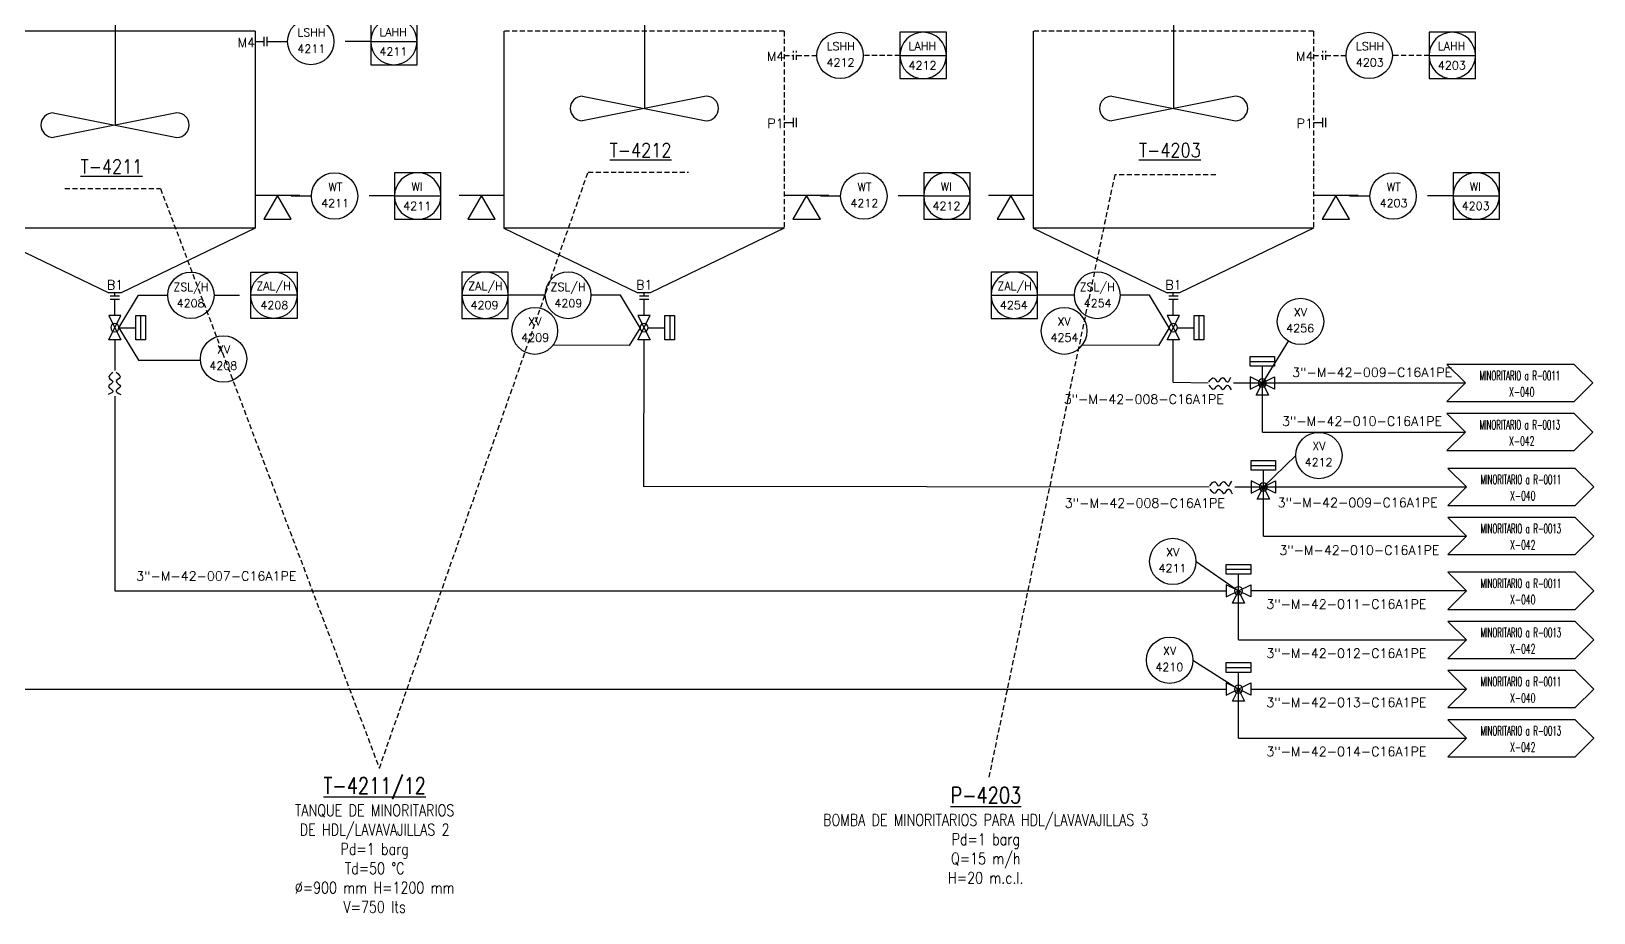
# Model space of a CAD drawing. Header units: millimetres. Extents: x 8 to 428, y 11 to 308.
# Drawn here: x 161.8 to 315.4, y 124.6 to 211.2 of the extents above; entities that cross this region are included whole.
import ezdxf
from ezdxf.enums import TextEntityAlignment as Align

# ---------------------------------------------------------------- set-up
doc = ezdxf.new("R2010")
doc.units = ezdxf.units.MM
doc.linetypes.add('TRAZOS', pattern=[0.75, 0.5, -0.25])
for name, color, linetype in [('CAJETIN', 1, 'Continuous'), ('CONEXION INTRUMENTOS', 1, 'Continuous'), ('EQUIPOS', 5, 'Continuous'), ('EQUIPOS 02', 1, 'Continuous'), ('INSTRUMENTOS', 1, 'Continuous'), ('TEX', 7, 'Continuous'), ('TEXTO-VALVULAS Y ACCESORIOS', 7, 'Continuous'), ('TUBERIA', 5, 'Continuous'), ('VALVULAS Y ACCESORIOS', 1, 'Continuous')]:
    doc.layers.add(name, color=color, linetype=linetype)
doc.styles.add('PY', font='ROMANS.shx')
doc.styles.add('PY1', font='ROMANS.shx', dxfattribs={"width": 0.8})
doc.linetypes.add('SEÑAL_MECANICA2', pattern='A,4.411183,["o",PY,S=4.130212,R=360,X=0,Y=-1.374288],0.588817,-0.374158,["o",PY,S=2,R=360,X=0,Y=-0.688262],-2.183682', length=7.55784)

# ---------------------------------------------------------------- blocks, each defined once
blk = doc.blocks.new('SEÑAL CIR')
at = {"color": 1}
blk.add_circle((0, 5.7), 5.7, dxfattribs=at)
at = {"layer": 'INSTRUMENTOS', "linetype": 'Continuous', "style": 'PY', "flags": 4}
for p in [(0.18, 6.94), (0.13, 2.95)]:
    blk.add_attdef('---', text='', height=2, dxfattribs=at).set_placement(p, align=Align.CENTER)
blk = doc.blocks.new('SEÑAL CIRCU MARCO')
at = {"color": 1, "linetype": 'Continuous', "ltscale": 0.5}
blk.add_line((5.7, 5.7), (-5.7, 5.7), dxfattribs=at)
at = {"color": 1, "flags": 128}
blk.add_lwpolyline([(5.7, 0), (-5.7, 0), (-5.7, 11.4), (5.7, 11.4)], close=True, dxfattribs=at)
at = {"color": 1}
blk.add_circle((0, 5.7), 5.7, dxfattribs=at)
at = {"style": 'PY'}
for tag, p in [('XXX', (0.18, 7.98)), ('YYY', (0.13, 3.24))]:
    blk.add_attdef(tag, text='', height=2, dxfattribs=at).set_placement(p, align=Align.MIDDLE)
blk = doc.blocks.new('VALV GLOB-V')
at = {"layer": 'INSTRUMENTOS', "color": 1, "flags": 128}
blk.add_lwpolyline([(5.7, -1.43), (5.7, 1.43), (0, -1.43), (0, 1.43)], close=True, dxfattribs=at)
at = {"layer": 'INSTRUMENTOS', "color": 1}
blk.add_circle((2.85, 0), 0.95, dxfattribs=at)
at = {"layer": 'INSTRUMENTOS', "color": 7, "linetype": 'SEÑAL_MECANICA2', "style": 'PY'}
blk.add_attdef('REF.', text='', height=2, dxfattribs=at).set_placement((3, -3.37), align=Align.MIDDLE)
blk = doc.blocks.new('BANDERA DE FLUJO')
at = {"layer": 'TEX', "color": 1, "ltscale": 0.1, "flags": 128}
blk.add_lwpolyline([(-4, 4), (-31.46, 4), (-27.46, 0), (-31.46, -4), (-4, -4), (0, 0)], close=True, dxfattribs=at)
at = {"layer": 'TEX', "style": 'PY1', "width": 0.8}
for tag, p in [('ETIQUETA-LINEA-1', (-15.73, 0.61)), ('ETIQUETA-LINEA-2', (-15.73, -2.91))]:
    blk.add_attdef(tag, text='', height=2, dxfattribs=at).set_placement(p, align=Align.CENTER)

msp = doc.modelspace()

# ---------------------------------------------------------------- linework, layer by layer
at = {"color": 1, "linetype": 'TRAZOS'}
for p, q in [((235.82, 211.23), (208.27, 211.23)), ((235.82, 211.23), (235.82, 191.87)), ((287.84, 211.23), (260.29, 211.23)), ((287.84, 211.23), (287.84, 191.87)), ((236.72, 208.41), (236.72, 209.32)), ((237.03, 208.41), (237.03, 209.32)), ((288.74, 208.41), (288.74, 209.32)), ((289.04, 208.41), (289.04, 209.32)), ((235.82, 208.86), (236.72, 208.86)), ((237.03, 208.86), (239.02, 208.86)), ((247.19, 208.86), (243.58, 208.86)), ((287.84, 208.86), (288.74, 208.86)), ((289.04, 208.86), (291.04, 208.86)), ((299.2, 208.86), (295.59, 208.86))]:
    msp.add_line(p, q, dxfattribs=at)
at = {"color": 1}
for p, q in [((185.01, 210.22), (187, 210.22)), ((187.35, 195.04), (189.35, 195.04)), ((239.37, 195.04), (241.36, 195.04)), ((291.39, 195.04), (293.38, 195.04)), ((172.54, 183.29), (172.54, 180.89)), ((170.02, 180.9), (170.02, 177.89)), ((285.36, 180.77), (282.81, 176.66)), ((274.04, 176.73), (277.49, 176.66)), ((170.02, 175.36), (170.02, 156.23)), ((286.09, 169.53), (282.91, 166.44)), ((222.02, 166.51), (277.59, 166.44)), ((276.29, 159.12), (280.47, 156.23)), ((275.98, 149.41), (280.47, 146.57))]:
    msp.add_line(p, q, dxfattribs=at)
at = {"linetype": 'TRAZOS'}
for p, q in [((196.02, 138.8), (216.54, 197.39)), ((216.54, 197.39), (226.42, 197.39)), ((268.3, 197.12), (255.92, 137.88)), ((278.24, 197.12), (268.3, 197.12)), ((165.11, 195.76), (174.51, 195.76)), ((174.51, 195.76), (196.02, 138.8))]:
    msp.add_line(p, q, dxfattribs=at)
for p, q in [((188.19, 195.1), (183.8, 195.1)), ((208.27, 195.1), (203.87, 195.1)), ((240.21, 195.1), (235.82, 195.1)), ((260.29, 195.1), (255.89, 195.1)), ((292.23, 195.1), (287.84, 195.1))]:
    msp.add_line(p, q)
at = {"color": 2}
for p, q in [((170.42, 182.09), (172.36, 185.28)), ((172.36, 185.28), (175.22, 185.28)), ((172.54, 183.29), (172.54, 180.89)), ((170.42, 182.09), (172.07, 182.09)), ((170.42, 182.09), (172.36, 178.9)), ((172.36, 178.9), (178.44, 178.9))]:
    msp.add_line(p, q, dxfattribs=at)
for points in [[(187.35, 192.76), (186, 195.1), (184.65, 192.76)], [(207.42, 192.76), (206.07, 195.1), (204.72, 192.76)], [(239.37, 192.76), (238.02, 195.1), (236.67, 192.76)], [(259.44, 192.76), (258.09, 195.1), (256.74, 192.76)], [(291.39, 192.76), (290.03, 195.1), (288.69, 192.76)]]:
    msp.add_lwpolyline(points, close=True)
at = {"color": 1}
msp.add_lwpolyline([(172.07, 183.29), (173.02, 183.29), (173.02, 180.89), (172.07, 180.89)], close=True, dxfattribs=at)
at = {"color": 2}
msp.add_lwpolyline([(172.07, 183.29), (173.02, 183.29), (173.02, 180.89), (172.07, 180.89)], close=True, dxfattribs=at)
for points in [[(169.83, 177.69), (169.45, 177.17), (169.83, 176.79), (169.4, 176.32), (169.83, 175.9), (169.36, 175.52)], [(170.15, 177.71), (170.52, 177.19), (170.15, 176.81), (170.57, 176.34), (170.15, 175.92), (170.62, 175.54)], [(277.54, 176.76), (278.06, 177.14), (278.44, 176.76), (278.91, 177.19), (279.34, 176.76), (279.72, 177.23)], [(277.56, 176.44), (278.08, 176.07), (278.46, 176.44), (278.93, 176.02), (279.36, 176.44), (279.74, 175.97)], [(277.64, 166.55), (278.16, 166.93), (278.54, 166.55), (279.01, 166.98), (279.44, 166.55), (279.81, 167.02)], [(277.66, 166.23), (278.18, 165.85), (278.56, 166.23), (279.03, 165.81), (279.46, 166.23), (279.83, 165.76)]]:
    msp.add_spline(points, degree=3, dxfattribs=at)
at = {"layer": 'CAJETIN', "color": 1, "linetype": 'TRAZOS', "ltscale": 5}
for p, q in [((195.17, 210.22), (191.56, 210.22)), ((197.51, 195.04), (193.9, 195.04)), ((249.53, 195.04), (245.92, 195.04)), ((301.55, 195.04), (297.94, 195.04))]:
    msp.add_line(p, q, dxfattribs=at)
at = {"layer": 'CAJETIN', "color": 2, "linetype": 'TRAZOS', "ltscale": 5}
msp.add_line((179.78, 185.28), (183.37, 185.28), dxfattribs=at)
at = {"layer": 'CONEXION INTRUMENTOS', "linetype": 'Continuous'}
for p, q in [((170.02, 183.3), (170.02, 184.91)), ((212.29, 185.29), (208.69, 185.29)), ((219.71, 185.29), (216.84, 185.29)), ((221.64, 182.09), (219.71, 185.29)), ((222.04, 183.3), (222.04, 184.91)), ((264.31, 185.29), (260.71, 185.29)), ((271.72, 185.29), (268.86, 185.29)), ((273.66, 182.09), (271.72, 185.29)), ((274.06, 183.3), (274.06, 184.91)), ((224.56, 183.29), (224.56, 180.89)), ((224.56, 183.29), (224.56, 180.89)), ((276.58, 183.29), (276.58, 180.89)), ((276.58, 183.29), (276.58, 180.89)), ((221.64, 182.09), (220.58, 180.35)), ((222.44, 182.09), (224.08, 182.09)), ((273.66, 182.09), (272.6, 180.35)), ((274.46, 182.09), (276.1, 182.09)), ((220.58, 180.35), (213.09, 180.37)), ((222.02, 166.44), (222.04, 180.9)), ((272.6, 180.35), (265.11, 180.37)), ((274.06, 176.73), (274.06, 180.9)), ((281.61, 178.77), (284.01, 178.77)), ((281.61, 178.77), (284.01, 178.77)), ((282.81, 176.66), (282.81, 178.3)), ((279.99, 176.66), (302.78, 176.66)), ((282.81, 171.83), (282.81, 176.66)), ((282.81, 171.83), (302.78, 171.83)), ((281.71, 168.56), (284.11, 168.56)), ((281.71, 168.56), (284.11, 168.56)), ((282.91, 166.44), (282.91, 168.09)), ((280.09, 166.44), (302.87, 166.44)), ((282.91, 161.61), (282.91, 166.44)), ((282.91, 161.61), (302.87, 161.61)), ((279.27, 158.35), (281.67, 158.35)), ((279.27, 158.35), (281.67, 158.35)), ((280.47, 156.23), (280.47, 157.88)), ((170.02, 156.23), (279.27, 156.23)), ((170.02, 156.23), (279.27, 156.23)), ((280.47, 151.4), (280.47, 156.23)), ((280.47, 151.4), (280.47, 156.23)), ((280.47, 151.4), (302.87, 151.4)), ((280.47, 151.4), (302.87, 151.4)), ((279.27, 148.69), (281.67, 148.69)), ((279.27, 148.69), (281.67, 148.69)), ((280.47, 146.57), (280.47, 148.21)), ((120.3, 146.57), (279.27, 146.57)), ((280.47, 141.74), (280.47, 146.57)), ((280.47, 141.74), (302.87, 141.74))]:
    msp.add_line(p, q, dxfattribs=at)
for points in [[(224.08, 183.29), (225.04, 183.29), (225.04, 180.89), (224.08, 180.89)], [(224.08, 183.29), (225.04, 183.29), (225.04, 180.89), (224.08, 180.89)], [(276.1, 183.29), (277.05, 183.29), (277.05, 180.89), (276.1, 180.89)], [(276.1, 183.29), (277.05, 183.29), (277.05, 180.89), (276.1, 180.89)], [(281.61, 178.3), (281.61, 179.25), (284.01, 179.25), (284.01, 178.3)], [(281.61, 178.3), (281.61, 179.25), (284.01, 179.25), (284.01, 178.3)], [(281.71, 168.09), (281.71, 169.04), (284.11, 169.04), (284.11, 168.09)], [(281.71, 168.09), (281.71, 169.04), (284.11, 169.04), (284.11, 168.09)], [(279.27, 157.88), (279.27, 158.83), (281.67, 158.83), (281.67, 157.88)], [(279.27, 157.88), (279.27, 158.83), (281.67, 158.83), (281.67, 157.88)], [(279.27, 148.21), (279.27, 149.17), (281.67, 149.17), (281.67, 148.21)], [(279.27, 148.21), (279.27, 149.17), (281.67, 149.17), (281.67, 148.21)]]:
    msp.add_lwpolyline(points, close=True, dxfattribs=at)
for points in [[(302.87, 156.23), (281.67, 156.23)], [(281.67, 146.57), (302.87, 146.57)]]:
    msp.add_lwpolyline(points, dxfattribs=at)
at = {"layer": 'EQUIPOS'}
for p, q in [((183.8, 211.23), (156.25, 211.23)), ((183.8, 211.23), (183.8, 191.87)), ((208.27, 211.23), (208.27, 191.87)), ((260.29, 211.23), (260.29, 191.87)), ((183.8, 191.87), (156.25, 191.87)), ((156.25, 191.87), (169.42, 185.52)), ((183.8, 191.87), (170.63, 185.52)), ((235.82, 191.87), (208.27, 191.87)), ((208.27, 191.87), (221.44, 185.52)), ((235.82, 191.87), (222.64, 185.52)), ((287.84, 191.87), (260.29, 191.87)), ((260.29, 191.87), (273.46, 185.52)), ((287.84, 191.87), (274.66, 185.52)), ((170.63, 185.52), (169.42, 185.52)), ((222.64, 185.52), (221.44, 185.52)), ((274.66, 185.52), (273.46, 185.52))]:
    msp.add_line(p, q, dxfattribs=at)
at = {"layer": 'EQUIPOS 02'}
for p, q in [((170.02, 185.21), (170.02, 185.52)), ((222.04, 185.21), (222.04, 185.52)), ((274.06, 185.21), (274.06, 185.52))]:
    msp.add_line(p, q, dxfattribs=at)
at = {"layer": 'INSTRUMENTOS', "color": 1}
for points in [[(283.41, 175.46), (282.21, 175.46), (282.81, 176.66), (282.81, 176.66)], [(283.51, 165.25), (282.31, 165.25), (282.91, 166.44), (282.91, 166.44)], [(281.07, 155.03), (279.87, 155.03), (280.47, 156.23), (280.47, 156.23)], [(281.07, 145.37), (279.87, 145.37), (280.47, 146.57), (280.47, 146.57)]]:
    msp.add_lwpolyline(points, close=True, dxfattribs=at)
at = {"layer": 'TUBERIA', "color": 1, "linetype": 'Continuous', "ltscale": 5}
for p, q in [((222.07, 223.11), (222.07, 203.65)), ((274.09, 223.11), (274.09, 203.65)), ((170.05, 221.47), (170.05, 202.01)), ((228.15, 204.86), (216, 202.43)), ((216, 204.86), (228.15, 202.43)), ((280.16, 204.86), (268.02, 202.43)), ((268.02, 204.86), (280.16, 202.43)), ((176.12, 203.22), (163.97, 200.8)), ((163.97, 203.22), (176.12, 200.8))]:
    msp.add_line(p, q, dxfattribs=at)
at = {"layer": 'TUBERIA', "linetype": 'Continuous'}
for p, q in [((183.8, 210.22), (184.7, 210.22)), ((235.82, 202.27), (236.72, 202.27)), ((287.84, 202.27), (288.74, 202.27))]:
    msp.add_line(p, q, dxfattribs=at)
at = {"layer": 'TUBERIA', "color": 1, "linetype": 'Continuous', "ltscale": 5}
for centre, start, end in [((216, 203.65), 90, 270), ((228.15, 203.65), 270, 90), ((268.02, 203.65), 90, 270), ((280.16, 203.65), 270, 90), ((163.97, 202.01), 90, 270), ((176.12, 202.01), 270, 90)]:
    msp.add_arc(centre, 1.21, start, end, dxfattribs=at)
at = {"layer": 'VALVULAS Y ACCESORIOS', "ltscale": 0.1}
for p, q in [((184.7, 209.77), (184.7, 210.68)), ((185.01, 209.77), (185.01, 210.68)), ((236.72, 201.81), (236.72, 202.72)), ((237.03, 201.81), (237.03, 202.72)), ((288.74, 201.81), (288.74, 202.72)), ((289.04, 201.81), (289.04, 202.72)), ((169.57, 185.21), (170.48, 185.21)), ((169.57, 184.91), (170.48, 184.91)), ((221.59, 185.21), (222.5, 185.21)), ((221.59, 184.91), (222.5, 184.91)), ((273.61, 185.21), (274.52, 185.21)), ((273.61, 184.91), (274.52, 184.91))]:
    msp.add_line(p, q, dxfattribs=at)

# ---------------------------------------------------------------- block references
at = {"linetype": 'Continuous'}
ref = msp.add_blockref('SEÑAL CIR', (189.28, 207.94), dxfattribs=dict(at, xscale=0.3995624143587903, yscale=0.3995624143587903, zscale=0.3995624143587903))
ref.add_attrib('---', 'LSHH', dxfattribs={"layer": 'INSTRUMENTOS', "color": 7, "linetype": 'Continuous', "height": 0.799, "style": 'PY'}).set_placement((189.35, 210.72), align=Align.CENTER)
ref.add_attrib('---', '4211', dxfattribs={"layer": 'INSTRUMENTOS', "color": 7, "linetype": 'Continuous', "height": 0.799, "style": 'PY'}).set_placement((189.33, 209.12), align=Align.CENTER)
ref = msp.add_blockref('SEÑAL CIRCU MARCO', (197.45, 207.94), dxfattribs=dict(xscale=-0.3998760207850688, yscale=0.3998760207849651, zscale=0.3998760207850284))
ref.add_attrib('XXX', 'LAHH', dxfattribs={"height": 0.8, "style": 'PY'}).set_placement((197.37, 211.14), align=Align.MIDDLE)
ref.add_attrib('YYY', '4211', dxfattribs={"height": 0.8, "style": 'PY'}).set_placement((197.4, 209.24), align=Align.MIDDLE)
at = {"color": 1, "linetype": 'TRAZOS'}
ref = msp.add_blockref('SEÑAL CIR', (241.3, 206.58), dxfattribs=dict(at, xscale=0.3995624143587903, yscale=0.3995624143587903, zscale=0.3995624143587903))
ref.add_attrib('---', 'LSHH', dxfattribs={"layer": 'INSTRUMENTOS', "color": 7, "linetype": 'Continuous', "height": 0.799, "style": 'PY'}).set_placement((241.37, 209.36), align=Align.CENTER)
ref.add_attrib('---', '4212', dxfattribs={"layer": 'INSTRUMENTOS', "color": 7, "linetype": 'Continuous', "height": 0.799, "style": 'PY'}).set_placement((241.35, 207.76), align=Align.CENTER)
ref = msp.add_blockref('SEÑAL CIRCU MARCO', (249.47, 206.58), dxfattribs=dict(at, xscale=-0.3998760207850688, yscale=0.3998760207849651, zscale=0.3998760207850284))
ref.add_attrib('XXX', 'LAHH', dxfattribs={"height": 0.8, "style": 'PY'}).set_placement((249.39, 209.78), align=Align.MIDDLE)
ref.add_attrib('YYY', '4212', dxfattribs={"height": 0.8, "style": 'PY'}).set_placement((249.41, 207.88), align=Align.MIDDLE)
ref = msp.add_blockref('SEÑAL CIR', (293.32, 206.58), dxfattribs=dict(at, xscale=0.3995624143587903, yscale=0.3995624143587903, zscale=0.3995624143587903))
ref.add_attrib('---', 'LSHH', dxfattribs={"layer": 'INSTRUMENTOS', "color": 7, "linetype": 'Continuous', "height": 0.799, "style": 'PY'}).set_placement((293.39, 209.36), align=Align.CENTER)
ref.add_attrib('---', '4203', dxfattribs={"layer": 'INSTRUMENTOS', "color": 7, "linetype": 'Continuous', "height": 0.799, "style": 'PY'}).set_placement((293.37, 207.76), align=Align.CENTER)
ref = msp.add_blockref('SEÑAL CIRCU MARCO', (301.48, 206.58), dxfattribs=dict(at, xscale=-0.3998760207850688, yscale=0.3998760207849651, zscale=0.3998760207850284))
ref.add_attrib('XXX', 'LAHH', dxfattribs={"height": 0.8, "style": 'PY'}).set_placement((301.41, 209.78), align=Align.MIDDLE)
ref.add_attrib('YYY', '4203', dxfattribs={"height": 0.8, "style": 'PY'}).set_placement((301.43, 207.88), align=Align.MIDDLE)
at = {"linetype": 'Continuous'}
ref = msp.add_blockref('SEÑAL CIR', (191.62, 192.76), dxfattribs=dict(at, xscale=0.3995624143587903, yscale=0.3995624143587903, zscale=0.3995624143587903))
ref.add_attrib('---', 'WT', dxfattribs={"layer": 'INSTRUMENTOS', "color": 7, "linetype": 'Continuous', "height": 0.799, "style": 'PY'}).set_placement((191.7, 195.53), align=Align.CENTER)
ref.add_attrib('---', '4211', dxfattribs={"layer": 'INSTRUMENTOS', "color": 7, "linetype": 'Continuous', "height": 0.799, "style": 'PY'}).set_placement((191.67, 193.94), align=Align.CENTER)
ref = msp.add_blockref('SEÑAL CIRCU MARCO', (199.79, 192.76), dxfattribs=dict(xscale=-0.3998760207850688, yscale=0.3998760207849651, zscale=0.3998760207850284))
ref.add_attrib('XXX', 'WI', dxfattribs={"height": 0.8, "style": 'PY'}).set_placement((199.72, 195.95), align=Align.MIDDLE)
ref.add_attrib('YYY', '4211', dxfattribs={"height": 0.8, "style": 'PY'}).set_placement((199.74, 194.06), align=Align.MIDDLE)
ref = msp.add_blockref('SEÑAL CIR', (243.64, 192.76), dxfattribs=dict(at, xscale=0.3995624143587903, yscale=0.3995624143587903, zscale=0.3995624143587903))
ref.add_attrib('---', 'WT', dxfattribs={"layer": 'INSTRUMENTOS', "color": 7, "linetype": 'Continuous', "height": 0.799, "style": 'PY'}).set_placement((243.71, 195.53), align=Align.CENTER)
ref.add_attrib('---', '4212', dxfattribs={"layer": 'INSTRUMENTOS', "color": 7, "linetype": 'Continuous', "height": 0.799, "style": 'PY'}).set_placement((243.69, 193.94), align=Align.CENTER)
ref = msp.add_blockref('SEÑAL CIRCU MARCO', (251.81, 192.76), dxfattribs=dict(xscale=-0.3998760207850688, yscale=0.3998760207849651, zscale=0.3998760207850284))
ref.add_attrib('XXX', 'WI', dxfattribs={"height": 0.8, "style": 'PY'}).set_placement((251.74, 195.95), align=Align.MIDDLE)
ref.add_attrib('YYY', '4212', dxfattribs={"height": 0.8, "style": 'PY'}).set_placement((251.76, 194.06), align=Align.MIDDLE)
ref = msp.add_blockref('SEÑAL CIR', (295.66, 192.76), dxfattribs=dict(at, xscale=0.3995624143587903, yscale=0.3995624143587903, zscale=0.3995624143587903))
ref.add_attrib('---', 'WT', dxfattribs={"layer": 'INSTRUMENTOS', "color": 7, "linetype": 'Continuous', "height": 0.799, "style": 'PY'}).set_placement((295.73, 195.53), align=Align.CENTER)
ref.add_attrib('---', '4203', dxfattribs={"layer": 'INSTRUMENTOS', "color": 7, "linetype": 'Continuous', "height": 0.799, "style": 'PY'}).set_placement((295.71, 193.94), align=Align.CENTER)
ref = msp.add_blockref('SEÑAL CIRCU MARCO', (303.83, 192.76), dxfattribs=dict(xscale=-0.3998760207850688, yscale=0.3998760207849651, zscale=0.3998760207850284))
ref.add_attrib('XXX', 'WI', dxfattribs={"height": 0.8, "style": 'PY'}).set_placement((303.75, 195.95), align=Align.MIDDLE)
ref.add_attrib('YYY', '4203', dxfattribs={"height": 0.8, "style": 'PY'}).set_placement((303.78, 194.06), align=Align.MIDDLE)
ref = msp.add_blockref('SEÑAL CIR', (177.5, 183), dxfattribs=dict(at, xscale=0.3995624143588938, yscale=0.3995624143588938, zscale=0.3995624143588938))
ref.add_attrib('---', 'ZSL/H', dxfattribs={"layer": 'INSTRUMENTOS', "color": 2, "linetype": 'Continuous', "height": 0.799, "style": 'PY'}).set_placement((177.5, 185.7), align=Align.CENTER)
ref.add_attrib('---', '4208', dxfattribs={"layer": 'INSTRUMENTOS', "color": 2, "linetype": 'Continuous', "height": 0.799, "style": 'PY'}).set_placement((177.47, 184.1), align=Align.CENTER)
ref = msp.add_blockref('SEÑAL CIRCU MARCO', (185.65, 183.01), dxfattribs=dict(xscale=0.3995624143588938, yscale=0.3995624143588938, zscale=0.3995624143588938))
ref.add_attrib('XXX', 'ZAL/H', dxfattribs={"color": 2, "height": 0.799, "style": 'PY'}).set_placement((185.62, 186.14), align=Align.MIDDLE)
ref.add_attrib('YYY', '4208', dxfattribs={"color": 2, "height": 0.799, "style": 'PY'}).set_placement((185.7, 184.3), align=Align.MIDDLE)
ref = msp.add_blockref('SEÑAL CIR', (286.56, 180.43), dxfattribs=dict(at, xscale=0.3995624143588938, yscale=0.3995624143588938, zscale=0.3995624143588938))
ref.add_attrib('---', 'XV', dxfattribs={"layer": 'INSTRUMENTOS', "color": 2, "linetype": 'Continuous', "height": 0.799, "style": 'PY'}).set_placement((286.56, 183.23), align=Align.CENTER)
ref.add_attrib('---', '4256', dxfattribs={"layer": 'INSTRUMENTOS', "color": 2, "linetype": 'Continuous', "height": 0.799, "style": 'PY'}).set_placement((286.53, 181.64), align=Align.CENTER)
at = {"linetype": 'Continuous', "xscale": -0.4205920151145706, "yscale": 0.4205920151145706, "zscale": 0.4205920151145306}
for p, rotation in [((170.02, 183.3), 90), ((281.61, 176.66), 180), ((281.71, 166.44), 180), ((279.27, 156.23), 180), ((279.27, 146.57), 180)]:
    msp.add_blockref('VALV GLOB-V', p, dxfattribs=dict(at, rotation=rotation))
at = {"linetype": 'Continuous'}
ref = msp.add_blockref('SEÑAL CIR', (180.71, 176.74), dxfattribs=dict(at, xscale=0.3995624143588938, yscale=0.3995624143588938, zscale=0.3995624143588938))
ref.add_attrib('---', 'XV', dxfattribs={"layer": 'INSTRUMENTOS', "color": 2, "linetype": 'Continuous', "height": 0.799, "style": 'PY'}).set_placement((180.71, 179.55), align=Align.CENTER)
ref.add_attrib('---', '4208', dxfattribs={"layer": 'INSTRUMENTOS', "color": 2, "linetype": 'Continuous', "height": 0.799, "style": 'PY'}).set_placement((180.68, 177.96), align=Align.CENTER)
ref = msp.add_blockref('BANDERA DE FLUJO', (315.29, 176.66), dxfattribs=dict(xscale=0.4555494406097632, yscale=0.4555494406097632, zscale=0.4555494406097632))
ref.add_attrib('ETIQUETA-LINEA-1', 'MINORITARIO a R-0011', dxfattribs={"layer": 'TEX', "height": 0.9111, "style": 'PY1', "width": 0.55}).set_placement((308.12, 176.93), align=Align.CENTER)
ref.add_attrib('ETIQUETA-LINEA-2', ' X-040', dxfattribs={"layer": 'TEX', "height": 0.911, "style": 'PY1', "width": 0.6}).set_placement((308.12, 175.33), align=Align.CENTER)
ref = msp.add_blockref('BANDERA DE FLUJO', (315.29, 171.83), dxfattribs=dict(xscale=0.4555494406097632, yscale=0.4555494406097632, zscale=0.4555494406097632))
ref.add_attrib('ETIQUETA-LINEA-1', 'MINORITARIO a R-0013', dxfattribs={"layer": 'TEX', "height": 0.9111, "style": 'PY1', "width": 0.55}).set_placement((308.12, 172.1), align=Align.CENTER)
ref.add_attrib('ETIQUETA-LINEA-2', ' X-042', dxfattribs={"layer": 'TEX', "height": 0.911, "style": 'PY1', "width": 0.6}).set_placement((308.12, 170.5), align=Align.CENTER)
ref = msp.add_blockref('SEÑAL CIR', (288.37, 167.25), dxfattribs=dict(at, xscale=0.3995624143588938, yscale=0.3995624143588938, zscale=0.3995624143588938))
ref.add_attrib('---', 'XV', dxfattribs={"layer": 'INSTRUMENTOS', "color": 2, "linetype": 'Continuous', "height": 0.799, "style": 'PY'}).set_placement((288.37, 170.06), align=Align.CENTER)
ref.add_attrib('---', '4212', dxfattribs={"layer": 'INSTRUMENTOS', "color": 2, "linetype": 'Continuous', "height": 0.799, "style": 'PY'}).set_placement((288.34, 168.47), align=Align.CENTER)
ref = msp.add_blockref('BANDERA DE FLUJO', (315.38, 166.44), dxfattribs=dict(xscale=0.4555494406097632, yscale=0.4555494406097632, zscale=0.4555494406097632))
ref.add_attrib('ETIQUETA-LINEA-1', 'MINORITARIO a R-0011', dxfattribs={"layer": 'TEX', "height": 0.9111, "style": 'PY1', "width": 0.55}).set_placement((308.22, 166.72), align=Align.CENTER)
ref.add_attrib('ETIQUETA-LINEA-2', ' X-040', dxfattribs={"layer": 'TEX', "height": 0.911, "style": 'PY1', "width": 0.6}).set_placement((308.22, 165.12), align=Align.CENTER)
ref = msp.add_blockref('BANDERA DE FLUJO', (315.38, 161.61), dxfattribs=dict(xscale=0.4555494406097632, yscale=0.4555494406097632, zscale=0.4555494406097632))
ref.add_attrib('ETIQUETA-LINEA-1', 'MINORITARIO a R-0013', dxfattribs={"layer": 'TEX', "height": 0.9111, "style": 'PY1', "width": 0.55}).set_placement((308.22, 161.89), align=Align.CENTER)
ref.add_attrib('ETIQUETA-LINEA-2', ' X-042', dxfattribs={"layer": 'TEX', "height": 0.911, "style": 'PY1', "width": 0.6}).set_placement((308.22, 160.29), align=Align.CENTER)
ref = msp.add_blockref('SEÑAL CIR', (274.01, 156.84), dxfattribs=dict(at, xscale=0.3995624143588938, yscale=0.3995624143588938, zscale=0.3995624143588938))
ref.add_attrib('---', 'XV', dxfattribs={"layer": 'INSTRUMENTOS', "color": 2, "linetype": 'Continuous', "height": 0.799, "style": 'PY'}).set_placement((274.01, 159.64), align=Align.CENTER)
ref.add_attrib('---', '4211', dxfattribs={"layer": 'INSTRUMENTOS', "color": 2, "linetype": 'Continuous', "height": 0.799, "style": 'PY'}).set_placement((273.98, 158.05), align=Align.CENTER)
ref = msp.add_blockref('BANDERA DE FLUJO', (315.38, 156.23), dxfattribs=dict(xscale=0.4555494406097632, yscale=0.4555494406097632, zscale=0.4555494406097632))
ref.add_attrib('ETIQUETA-LINEA-1', 'MINORITARIO a R-0011', dxfattribs={"layer": 'TEX', "height": 0.9111, "style": 'PY1', "width": 0.55}).set_placement((308.22, 156.51), align=Align.CENTER)
ref.add_attrib('ETIQUETA-LINEA-2', ' X-040', dxfattribs={"layer": 'TEX', "height": 0.911, "style": 'PY1', "width": 0.6}).set_placement((308.22, 154.91), align=Align.CENTER)
ref = msp.add_blockref('BANDERA DE FLUJO', (315.38, 151.4), dxfattribs=dict(xscale=0.4555494406097632, yscale=0.4555494406097632, zscale=0.4555494406097632))
ref.add_attrib('ETIQUETA-LINEA-1', 'MINORITARIO a R-0013', dxfattribs={"layer": 'TEX', "height": 0.9111, "style": 'PY1', "width": 0.55}).set_placement((308.22, 151.68), align=Align.CENTER)
ref.add_attrib('ETIQUETA-LINEA-2', ' X-042', dxfattribs={"layer": 'TEX', "height": 0.911, "style": 'PY1', "width": 0.6}).set_placement((308.22, 150.07), align=Align.CENTER)
ref = msp.add_blockref('SEÑAL CIR', (273.7, 147.13), dxfattribs=dict(at, xscale=0.3995624143588938, yscale=0.3995624143588938, zscale=0.3995624143588938))
ref.add_attrib('---', 'XV', dxfattribs={"layer": 'INSTRUMENTOS', "color": 2, "linetype": 'Continuous', "height": 0.799, "style": 'PY'}).set_placement((273.7, 149.93), align=Align.CENTER)
ref.add_attrib('---', '4210', dxfattribs={"layer": 'INSTRUMENTOS', "color": 2, "linetype": 'Continuous', "height": 0.799, "style": 'PY'}).set_placement((273.67, 148.34), align=Align.CENTER)
ref = msp.add_blockref('BANDERA DE FLUJO', (315.38, 146.57), dxfattribs=dict(xscale=0.4555494406097632, yscale=0.4555494406097632, zscale=0.4555494406097632))
ref.add_attrib('ETIQUETA-LINEA-1', 'MINORITARIO a R-0011', dxfattribs={"layer": 'TEX', "height": 0.9111, "style": 'PY1', "width": 0.55}).set_placement((308.22, 146.85), align=Align.CENTER)
ref.add_attrib('ETIQUETA-LINEA-2', ' X-040', dxfattribs={"layer": 'TEX', "height": 0.911, "style": 'PY1', "width": 0.6}).set_placement((308.22, 145.24), align=Align.CENTER)
ref = msp.add_blockref('BANDERA DE FLUJO', (315.38, 141.74), dxfattribs=dict(xscale=0.4555494406097632, yscale=0.4555494406097632, zscale=0.4555494406097632))
ref.add_attrib('ETIQUETA-LINEA-1', 'MINORITARIO a R-0013', dxfattribs={"layer": 'TEX', "height": 0.9111, "style": 'PY1', "width": 0.55}).set_placement((308.22, 142.02), align=Align.CENTER)
ref.add_attrib('ETIQUETA-LINEA-2', ' X-042', dxfattribs={"layer": 'TEX', "height": 0.911, "style": 'PY1', "width": 0.6}).set_placement((308.22, 140.41), align=Align.CENTER)
at = {"layer": 'CONEXION INTRUMENTOS', "linetype": 'Continuous'}
ref = msp.add_blockref('SEÑAL CIRCU MARCO', (206.42, 183.01), dxfattribs=dict(at, xscale=-0.3995624143588938, yscale=0.3995624143587903, zscale=0.3995624143588233))
ref.add_attrib('XXX', 'ZAL/H', dxfattribs={"layer": '0', "color": 2, "height": 0.799, "style": 'PY'}).set_placement((206.45, 186.14), align=Align.MIDDLE)
ref.add_attrib('YYY', '4209', dxfattribs={"layer": '0', "color": 2, "height": 0.799, "style": 'PY'}).set_placement((206.36, 184.31), align=Align.MIDDLE)
ref = msp.add_blockref('SEÑAL CIR', (214.57, 183.01), dxfattribs=dict(at, xscale=-0.3995624143588938, yscale=0.3995624143587903, zscale=0.3995624143588233))
ref.add_attrib('---', 'ZSL/H', dxfattribs={"layer": 'INSTRUMENTOS', "color": 2, "linetype": 'Continuous', "height": 0.799, "style": 'PY'}).set_placement((214.57, 185.7), align=Align.CENTER)
ref.add_attrib('---', '4209', dxfattribs={"layer": 'INSTRUMENTOS', "color": 2, "linetype": 'Continuous', "height": 0.799, "style": 'PY'}).set_placement((214.6, 184.1), align=Align.CENTER)
ref = msp.add_blockref('SEÑAL CIRCU MARCO', (258.43, 183.01), dxfattribs=dict(at, xscale=-0.3995624143588938, yscale=0.3995624143587903, zscale=0.3995624143588233))
ref.add_attrib('XXX', 'ZAL/H', dxfattribs={"layer": '0', "color": 2, "height": 0.799, "style": 'PY'}).set_placement((258.46, 186.14), align=Align.MIDDLE)
ref.add_attrib('YYY', '4254', dxfattribs={"layer": '0', "color": 2, "height": 0.799, "style": 'PY'}).set_placement((258.38, 184.31), align=Align.MIDDLE)
ref = msp.add_blockref('SEÑAL CIR', (266.58, 183.01), dxfattribs=dict(at, xscale=-0.3995624143588938, yscale=0.3995624143587903, zscale=0.3995624143588233))
ref.add_attrib('---', 'ZSL/H', dxfattribs={"layer": 'INSTRUMENTOS', "color": 2, "linetype": 'Continuous', "height": 0.799, "style": 'PY'}).set_placement((266.58, 185.7), align=Align.CENTER)
ref.add_attrib('---', '4254', dxfattribs={"layer": 'INSTRUMENTOS', "color": 2, "linetype": 'Continuous', "height": 0.799, "style": 'PY'}).set_placement((266.62, 184.1), align=Align.CENTER)
ref = msp.add_blockref('SEÑAL CIR', (211.3, 179.5), dxfattribs=dict(at, xscale=-0.3995624143588938, yscale=0.3995624143587903, zscale=0.3995624143588233))
ref.add_attrib('---', 'XV', dxfattribs={"layer": 'INSTRUMENTOS', "color": 2, "linetype": 'Continuous', "height": 0.799, "style": 'PY'}).set_placement((211.3, 182.31), align=Align.CENTER)
ref.add_attrib('---', '4209', dxfattribs={"layer": 'INSTRUMENTOS', "color": 2, "linetype": 'Continuous', "height": 0.799, "style": 'PY'}).set_placement((211.34, 180.72), align=Align.CENTER)
at = {"layer": 'CONEXION INTRUMENTOS', "linetype": 'Continuous', "xscale": -0.4205920151145706, "yscale": 0.4205920151145706, "zscale": 0.4205920151145306, "rotation": 90}
for p in [(222.04, 183.3), (274.06, 183.3)]:
    msp.add_blockref('VALV GLOB-V', p, dxfattribs=at)
at = {"layer": 'CONEXION INTRUMENTOS', "linetype": 'Continuous'}
ref = msp.add_blockref('SEÑAL CIR', (263.32, 179.5), dxfattribs=dict(at, xscale=-0.3995624143588938, yscale=0.3995624143587903, zscale=0.3995624143588233))
ref.add_attrib('---', 'XV', dxfattribs={"layer": 'INSTRUMENTOS', "color": 2, "linetype": 'Continuous', "height": 0.799, "style": 'PY'}).set_placement((263.32, 182.31), align=Align.CENTER)
ref.add_attrib('---', '4254', dxfattribs={"layer": 'INSTRUMENTOS', "color": 2, "linetype": 'Continuous', "height": 0.799, "style": 'PY'}).set_placement((263.36, 180.72), align=Align.CENTER)

# ---------------------------------------------------------------- texts
at = {"color": 1, "linetype": 'TRAZOS', "style": 'PY', "flags": 4}
for p in [(234.96, 208.31), (286.98, 208.31)]:
    msp.add_attdef('M4', text='---', height=0.911, dxfattribs=at).set_placement(p, align=Align.CENTER)
at = {"layer": 'CAJETIN', "color": 5, "linetype": 'Continuous', "char_height": 1.5944, "attachment_point": 2, "style": 'PY1'}
for s, insert, width in [('{\\LT-4211/12\\P\\H0.7143x;\\l\\C7;TANQUE DE MINORITARIOS\\PDE HDL/LAVAVAJILLAS 2\\PPd=1 barg\\PTd=50 °C\\P%%C=900 mm H=1200 mm\\PV=750 lts}', (195.56, 137.88), 32.2103), ('{\\LP-4203\\P\\H0.7143x;\\l\\C7;BOMBA DE MINORITARIOS PARA HDL/LAVAVAJILLAS 3\\PPd=1 barg\\PQ=15 m/h\\PH=20 m.c.l.}', (255.63, 136.94), 30.237)]:
    msp.add_mtext(s, dxfattribs=dict(at, insert=insert, width=width))
at = {"layer": 'EQUIPOS', "color": 6, "linetype": 'Continuous', "style": 'PY', "width": 0.85}
for s, p in [('%%UT-4212', (221.7, 198.87)), ('%%UT-4203', (273.72, 198.87)), ('%%UT-4211', (169.69, 197.26))]:
    msp.add_text(s, height=1.367, dxfattribs=at).set_placement(p, align=Align.CENTER)
at = {"layer": 'TEXTO-VALVULAS Y ACCESORIOS', "style": 'PY'}
for s, p in [('3"-M-42-009-C16A1PE', (293.61, 177.25)), ('3"-M-42-008-C16A1PE', (271.16, 174.61)), ('3"-M-42-010-C16A1PE', (292.61, 172.45)), ('3"-M-42-008-C16A1PE', (271.26, 164.4)), ('3"-M-42-009-C16A1PE', (292.18, 164.45)), ('3"-M-42-010-C16A1PE', (292.35, 159.77)), ('3"-M-42-007-C16A1PE', (179.99, 157.23)), ('3"-M-42-011-C16A1PE', (291.07, 154.47)), ('3"-M-42-012-C16A1PE', (291.07, 149.64)), ('3"-M-42-013-C16A1PE', (291.07, 144.81)), ('3"-M-42-014-C16A1PE', (291.07, 139.98))]:
    msp.add_text(s, height=0.9111, dxfattribs=at).set_placement(p, align=Align.CENTER)
at = {"layer": 'TEXTO-VALVULAS Y ACCESORIOS', "color": 7, "linetype": 'Continuous', "style": 'PY', "flags": 4}
for tag, p in [('M4', (182.95, 209.67)), ('P1', (234.96, 201.72)), ('P1', (286.98, 201.72)), ('B1', (170.04, 185.85)), ('B1', (222.06, 185.85)), ('B1', (274.07, 185.85))]:
    msp.add_attdef(tag, text='---', height=0.911, dxfattribs=at).set_placement(p, align=Align.CENTER)

doc.saveas('drawing.dxf')
